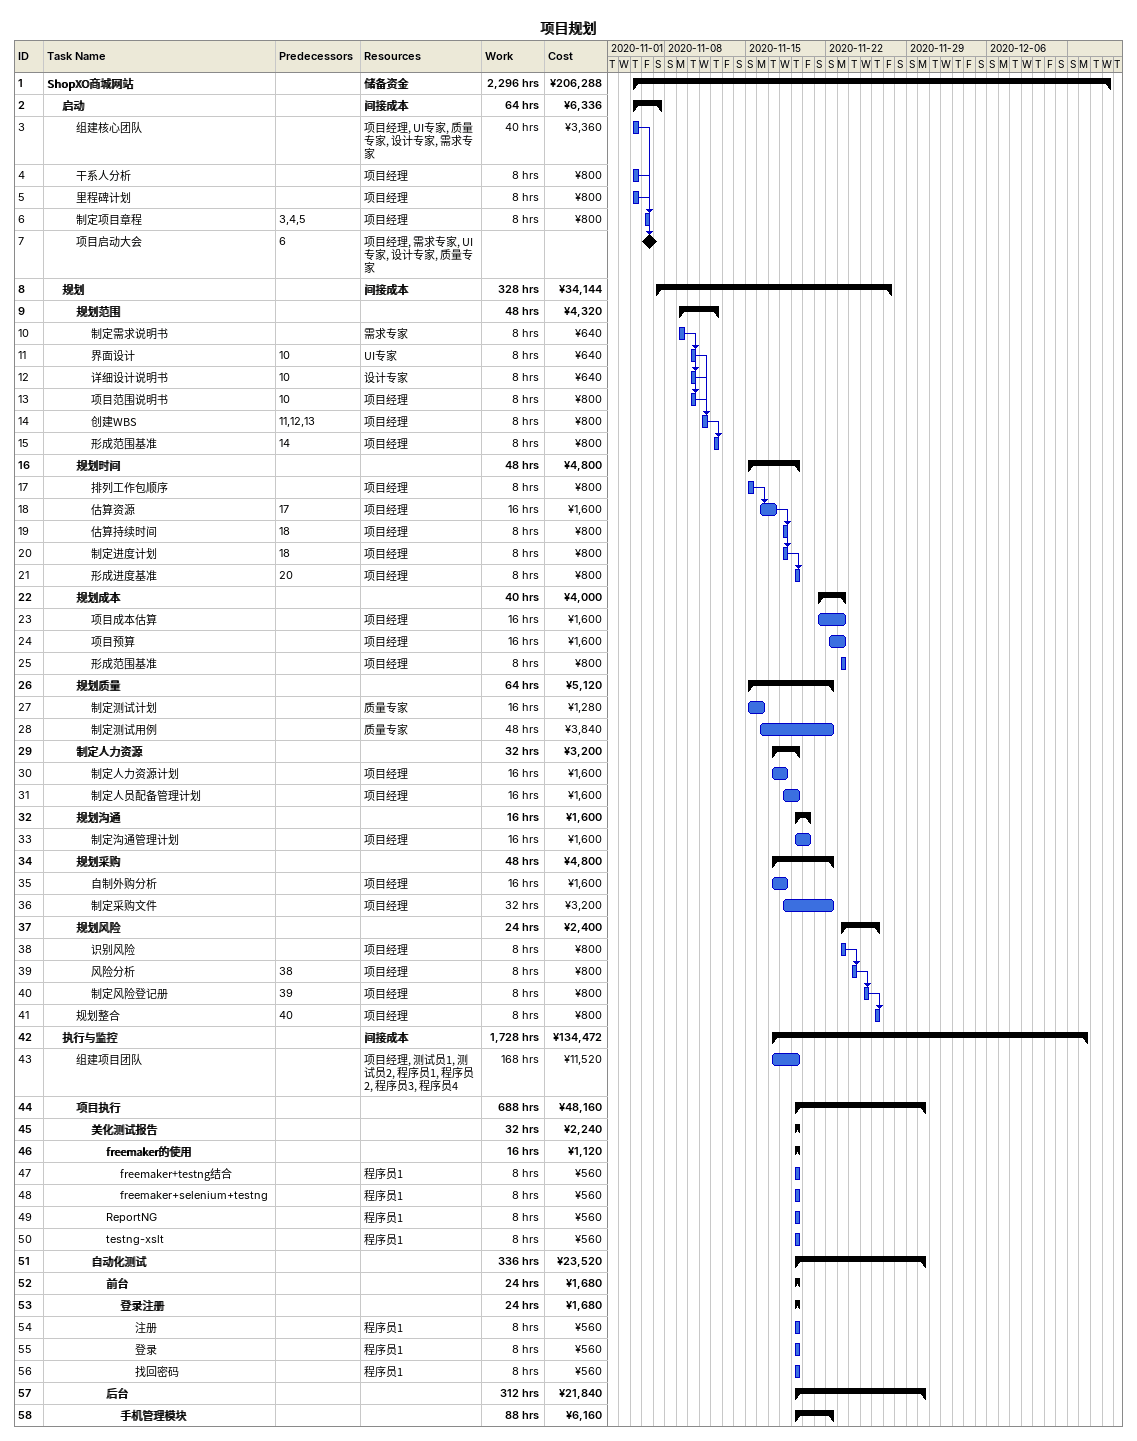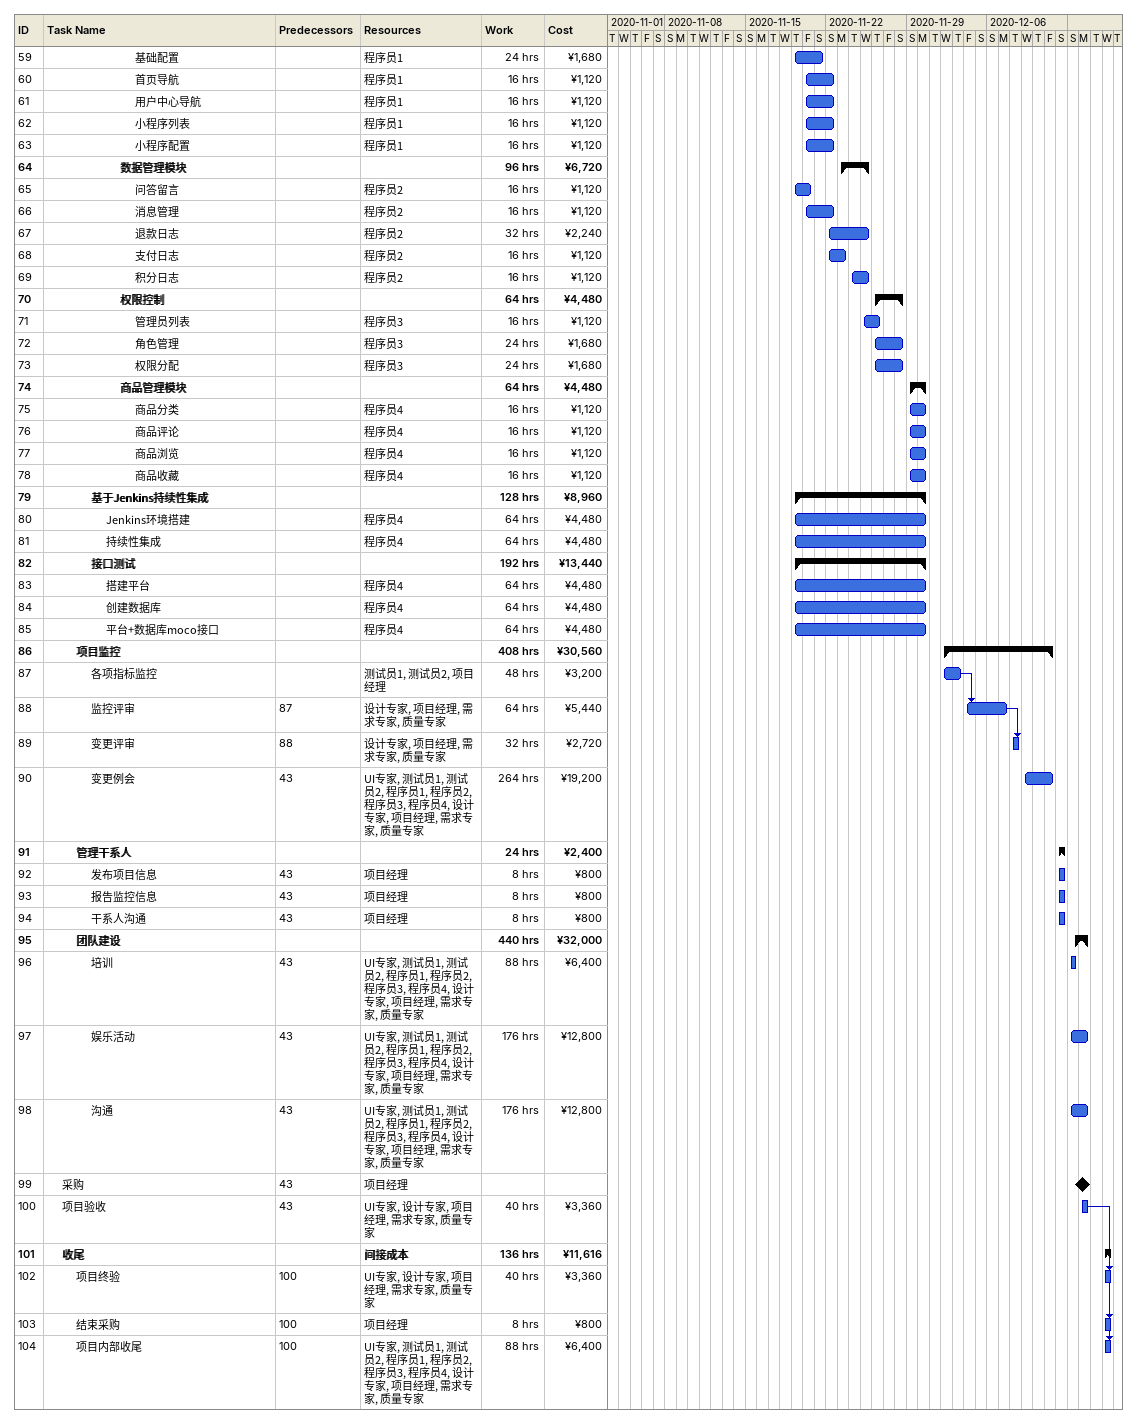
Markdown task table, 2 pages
项目规划

| ID | Level | Task | Start | Finish | Predecessors | Resources | Work (h) | Cost (¥) |
|---|---|---|---|---|---|---|---|---|
| 1 | 1 | **ShopXO商城网站** | 2020-11-05 | 2020-12-16 |  | 储备资金 | 2296 | 206288 |
| 2 | 2 | **启动** | 2020-11-05 | 2020-11-07 |  | 间接成本 | 64 | 6336 |
| 3 | 3 | 组建核心团队 | 2020-11-05 | 2020-11-05 |  | 项目经理, UI专家, 质量专家, 设计专家, 需求专家 | 40 | 3360 |
| 4 | 3 | 干系人分析 | 2020-11-05 | 2020-11-05 |  | 项目经理 | 8 | 800 |
| 5 | 3 | 里程碑计划 | 2020-11-05 | 2020-11-05 |  | 项目经理 | 8 | 800 |
| 6 | 3 | 制定项目章程 | 2020-11-06 | 2020-11-06 | 3, 4, 5 | 项目经理 | 8 | 800 |
| 7 | 3 | 项目启动大会 (milestone) | 2020-11-06 | 2020-11-06 | 6 | 项目经理, 需求专家, UI专家, 设计专家, 质量专家 |  |  |
| 8 | 2 | **规划** | 2020-11-07 | 2020-11-27 |  | 间接成本 | 328 | 34144 |
| 9 | 3 | **规划范围** | 2020-11-09 | 2020-11-12 |  |  | 48 | 4320 |
| 10 | 4 | 制定需求说明书 | 2020-11-09 | 2020-11-09 |  | 需求专家 | 8 | 640 |
| 11 | 4 | 界面设计 | 2020-11-10 | 2020-11-10 | 10 | UI专家 | 8 | 640 |
| 12 | 4 | 详细设计说明书 | 2020-11-10 | 2020-11-10 | 10 | 设计专家 | 8 | 640 |
| 13 | 4 | 项目范围说明书 | 2020-11-10 | 2020-11-10 | 10 | 项目经理 | 8 | 800 |
| 14 | 4 | 创建WBS | 2020-11-11 | 2020-11-11 | 11, 12, 13 | 项目经理 | 8 | 800 |
| 15 | 4 | 形成范围基准 | 2020-11-12 | 2020-11-12 | 14 | 项目经理 | 8 | 800 |
| 16 | 3 | **规划时间** | 2020-11-15 | 2020-11-19 |  |  | 48 | 4800 |
| 17 | 4 | 排列工作包顺序 | 2020-11-15 | 2020-11-15 |  | 项目经理 | 8 | 800 |
| 18 | 4 | 估算资源 | 2020-11-16 | 2020-11-17 | 17 | 项目经理 | 16 | 1600 |
| 19 | 4 | 估算持续时间 | 2020-11-18 | 2020-11-18 | 18 | 项目经理 | 8 | 800 |
| 20 | 4 | 制定进度计划 | 2020-11-18 | 2020-11-18 | 18 | 项目经理 | 8 | 800 |
| 21 | 4 | 形成进度基准 | 2020-11-19 | 2020-11-19 | 20 | 项目经理 | 8 | 800 |
| 22 | 3 | **规划成本** | 2020-11-21 | 2020-11-23 |  |  | 40 | 4000 |
| 23 | 4 | 项目成本估算 | 2020-11-21 | 2020-11-23 |  | 项目经理 | 16 | 1600 |
| 24 | 4 | 项目预算 | 2020-11-22 | 2020-11-23 |  | 项目经理 | 16 | 1600 |
| 25 | 4 | 形成范围基准 | 2020-11-23 | 2020-11-23 |  | 项目经理 | 8 | 800 |
| 26 | 3 | **规划质量** | 2020-11-15 | 2020-11-22 |  |  | 64 | 5120 |
| 27 | 4 | 制定测试计划 | 2020-11-15 | 2020-11-16 |  | 质量专家 | 16 | 1280 |
| 28 | 4 | 制定测试用例 | 2020-11-16 | 2020-11-22 |  | 质量专家 | 48 | 3840 |
| 29 | 3 | **制定人力资源** | 2020-11-17 | 2020-11-19 |  |  | 32 | 3200 |
| 30 | 4 | 制定人力资源计划 | 2020-11-17 | 2020-11-18 |  | 项目经理 | 16 | 1600 |
| 31 | 4 | 制定人员配备管理计划 | 2020-11-18 | 2020-11-19 |  | 项目经理 | 16 | 1600 |
| 32 | 3 | **规划沟通** | 2020-11-19 | 2020-11-20 |  |  | 16 | 1600 |
| 33 | 4 | 制定沟通管理计划 | 2020-11-19 | 2020-11-20 |  | 项目经理 | 16 | 1600 |
| 34 | 3 | **规划采购** | 2020-11-17 | 2020-11-22 |  |  | 48 | 4800 |
| 35 | 4 | 自制外购分析 | 2020-11-17 | 2020-11-18 |  | 项目经理 | 16 | 1600 |
| 36 | 4 | 制定采购文件 | 2020-11-18 | 2020-11-22 |  | 项目经理 | 32 | 3200 |
| 37 | 3 | **规划风险** | 2020-11-23 | 2020-11-26 |  |  | 24 | 2400 |
| 38 | 4 | 识别风险 | 2020-11-23 | 2020-11-23 |  | 项目经理 | 8 | 800 |
| 39 | 4 | 风险分析 | 2020-11-24 | 2020-11-24 | 38 | 项目经理 | 8 | 800 |
| 40 | 4 | 制定风险登记册 | 2020-11-25 | 2020-11-25 | 39 | 项目经理 | 8 | 800 |
| 41 | 3 | 规划整合 | 2020-11-26 | 2020-11-26 | 40 | 项目经理 | 8 | 800 |
| 42 | 2 | **执行与监控** | 2020-11-17 | 2020-12-14 |  | 间接成本 | 1728 | 134472 |
| 43 | 3 | 组建项目团队 | 2020-11-17 | 2020-11-19 |  | 项目经理, 测试员1, 测试员2, 程序员1, 程序员2, 程序员3, 程序员4 | 168 | 11520 |
| 44 | 3 | **项目执行** | 2020-11-19 | 2020-11-30 |  |  | 688 | 48160 |
| 45 | 4 | **美化测试报告** | 2020-11-19 | 2020-11-19 |  |  | 32 | 2240 |
| 46 | 5 | **freemaker的使用** | 2020-11-19 | 2020-11-19 |  |  | 16 | 1120 |
| 47 | 6 | freemaker+testng结合 | 2020-11-19 | 2020-11-19 |  | 程序员1 | 8 | 560 |
| 48 | 6 | freemaker+selenium+testng | 2020-11-19 | 2020-11-19 |  | 程序员1 | 8 | 560 |
| 49 | 5 | ReportNG | 2020-11-19 | 2020-11-19 |  | 程序员1 | 8 | 560 |
| 50 | 5 | testng-xslt | 2020-11-19 | 2020-11-19 |  | 程序员1 | 8 | 560 |
| 51 | 4 | **自动化测试** | 2020-11-19 | 2020-11-30 |  |  | 336 | 23520 |
| 52 | 5 | **前台** | 2020-11-19 | 2020-11-19 |  |  | 24 | 1680 |
| 53 | 6 | **登录注册** | 2020-11-19 | 2020-11-19 |  |  | 24 | 1680 |
| 54 | 7 | 注册 | 2020-11-19 | 2020-11-19 |  | 程序员1 | 8 | 560 |
| 55 | 7 | 登录 | 2020-11-19 | 2020-11-19 |  | 程序员1 | 8 | 560 |
| 56 | 7 | 找回密码 | 2020-11-19 | 2020-11-19 |  | 程序员1 | 8 | 560 |
| 57 | 5 | **后台** | 2020-11-19 | 2020-11-30 |  |  | 312 | 21840 |
| 58 | 6 | **手机管理模块** | 2020-11-19 | 2020-11-22 |  |  | 88 | 6160 |
| 59 | 7 | 基础配置 | 2020-11-19 | 2020-11-21 |  | 程序员1 | 24 | 1680 |
| 60 | 7 | 首页导航 | 2020-11-20 | 2020-11-22 |  | 程序员1 | 16 | 1120 |
| 61 | 7 | 用户中心导航 | 2020-11-20 | 2020-11-22 |  | 程序员1 | 16 | 1120 |
| 62 | 7 | 小程序列表 | 2020-11-20 | 2020-11-22 |  | 程序员1 | 16 | 1120 |
| 63 | 7 | 小程序配置 | 2020-11-20 | 2020-11-22 |  | 程序员1 | 16 | 1120 |
| 64 | 6 | **数据管理模块** | 2020-11-23 | 2020-11-25 |  |  | 96 | 6720 |
| 65 | 7 | 问答留言 | 2020-11-19 | 2020-11-20 |  | 程序员2 | 16 | 1120 |
| 66 | 7 | 消息管理 | 2020-11-20 | 2020-11-22 |  | 程序员2 | 16 | 1120 |
| 67 | 7 | 退款日志 | 2020-11-22 | 2020-11-25 |  | 程序员2 | 32 | 2240 |
| 68 | 7 | 支付日志 | 2020-11-22 | 2020-11-23 |  | 程序员2 | 16 | 1120 |
| 69 | 7 | 积分日志 | 2020-11-24 | 2020-11-25 |  | 程序员2 | 16 | 1120 |
| 70 | 6 | **权限控制** | 2020-11-26 | 2020-11-28 |  |  | 64 | 4480 |
| 71 | 7 | 管理员列表 | 2020-11-25 | 2020-11-26 |  | 程序员3 | 16 | 1120 |
| 72 | 7 | 角色管理 | 2020-11-26 | 2020-11-28 |  | 程序员3 | 24 | 1680 |
| 73 | 7 | 权限分配 | 2020-11-26 | 2020-11-28 |  | 程序员3 | 24 | 1680 |
| 74 | 6 | **商品管理模块** | 2020-11-29 | 2020-11-30 |  |  | 64 | 4480 |
| 75 | 7 | 商品分类 | 2020-11-29 | 2020-11-30 |  | 程序员4 | 16 | 1120 |
| 76 | 7 | 商品评论 | 2020-11-29 | 2020-11-30 |  | 程序员4 | 16 | 1120 |
| 77 | 7 | 商品浏览 | 2020-11-29 | 2020-11-30 |  | 程序员4 | 16 | 1120 |
| 78 | 7 | 商品收藏 | 2020-11-29 | 2020-11-30 |  | 程序员4 | 16 | 1120 |
| 79 | 4 | **基于Jenkins持续性集成** | 2020-11-19 | 2020-11-30 |  |  | 128 | 8960 |
| 80 | 5 | Jenkins环境搭建 | 2020-11-19 | 2020-11-30 |  | 程序员4 | 64 | 4480 |
| 81 | 5 | 持续性集成 | 2020-11-19 | 2020-11-30 |  | 程序员4 | 64 | 4480 |
| 82 | 4 | **接口测试** | 2020-11-19 | 2020-11-30 |  |  | 192 | 13440 |
| 83 | 5 | 搭建平台 | 2020-11-19 | 2020-11-30 |  | 程序员4 | 64 | 4480 |
| 84 | 5 | 创建数据库 | 2020-11-19 | 2020-11-30 |  | 程序员4 | 64 | 4480 |
| 85 | 5 | 平台+数据库moco接口 | 2020-11-19 | 2020-11-30 |  | 程序员4 | 64 | 4480 |
| 86 | 3 | **项目监控** | 2020-12-02 | 2020-12-11 |  |  | 408 | 30560 |
| 87 | 4 | 各项指标监控 | 2020-12-02 | 2020-12-03 |  | 测试员1, 测试员2, 项目经理 | 48 | 3200 |
| 88 | 4 | 监控评审 | 2020-12-04 | 2020-12-07 | 87 | 设计专家, 项目经理, 需求专家, 质量专家 | 64 | 5440 |
| 89 | 4 | 变更评审 | 2020-12-08 | 2020-12-08 | 88 | 设计专家, 项目经理, 需求专家, 质量专家 | 32 | 2720 |
| 90 | 4 | 变更例会 | 2020-12-09 | 2020-12-11 | 43 | UI专家, 测试员1, 测试员2, 程序员1, 程序员2, 程序员3, 程序员4, 设计专家, 项目经理, 需求专家, 质量专家 | 264 | 19200 |
| 91 | 3 | **管理干系人** | 2020-12-12 | 2020-12-12 |  |  | 24 | 2400 |
| 92 | 4 | 发布项目信息 | 2020-12-12 | 2020-12-12 | 43 | 项目经理 | 8 | 800 |
| 93 | 4 | 报告监控信息 | 2020-12-12 | 2020-12-12 | 43 | 项目经理 | 8 | 800 |
| 94 | 4 | 干系人沟通 | 2020-12-12 | 2020-12-12 | 43 | 项目经理 | 8 | 800 |
| 95 | 3 | **团队建设** | 2020-12-13 | 2020-12-14 |  |  | 440 | 32000 |
| 96 | 4 | 培训 | 2020-12-13 | 2020-12-13 | 43 | UI专家, 测试员1, 测试员2, 程序员1, 程序员2, 程序员3, 程序员4, 设计专家, 项目经理, 需求专家, 质量专家 | 88 | 6400 |
| 97 | 4 | 娱乐活动 | 2020-12-13 | 2020-12-14 | 43 | UI专家, 测试员1, 测试员2, 程序员1, 程序员2, 程序员3, 程序员4, 设计专家, 项目经理, 需求专家, 质量专家 | 176 | 12800 |
| 98 | 4 | 沟通 | 2020-12-13 | 2020-12-14 | 43 | UI专家, 测试员1, 测试员2, 程序员1, 程序员2, 程序员3, 程序员4, 设计专家, 项目经理, 需求专家, 质量专家 | 176 | 12800 |
| 99 | 2 | 采购 (milestone) | 2020-12-14 | 2020-12-14 | 43 | 项目经理 |  |  |
| 100 | 2 | 项目验收 | 2020-12-14 | 2020-12-14 | 43 | UI专家, 设计专家, 项目经理, 需求专家, 质量专家 | 40 | 3360 |
| 101 | 2 | **收尾** | 2020-12-16 | 2020-12-16 |  | 间接成本 | 136 | 11616 |
| 102 | 3 | 项目终验 | 2020-12-16 | 2020-12-16 | 100 | UI专家, 设计专家, 项目经理, 需求专家, 质量专家 | 40 | 3360 |
| 103 | 3 | 结束采购 | 2020-12-16 | 2020-12-16 | 100 | 项目经理 | 8 | 800 |
| 104 | 3 | 项目内部收尾 | 2020-12-16 | 2020-12-16 | 100 | UI专家, 测试员1, 测试员2, 程序员1, 程序员2, 程序员3, 程序员4, 设计专家, 项目经理, 需求专家, 质量专家 | 88 | 6400 |
